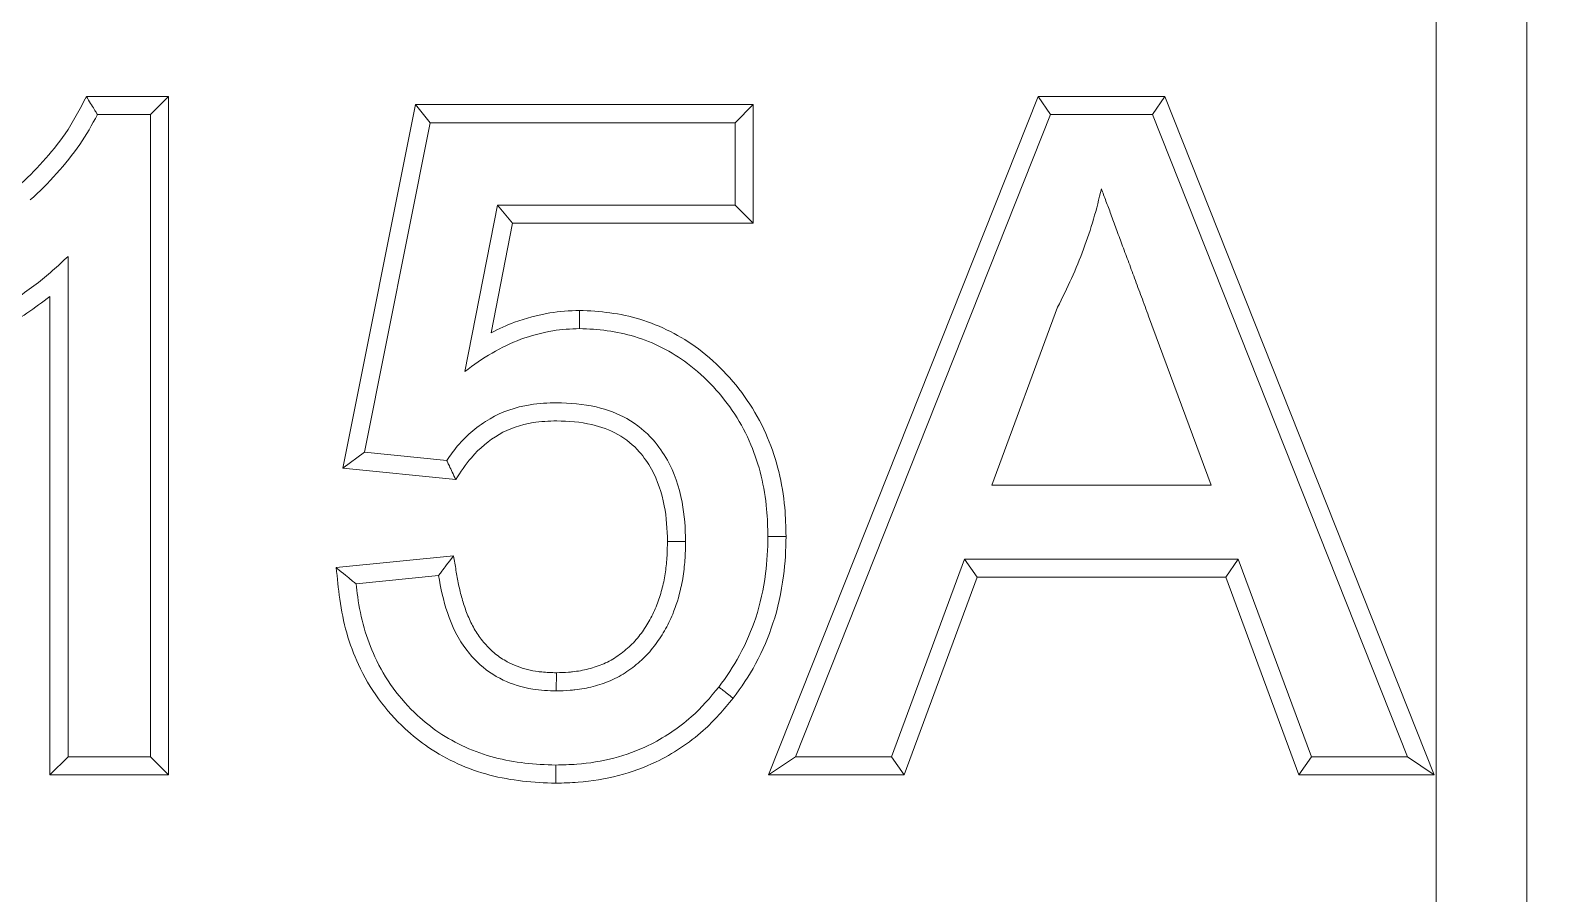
# Model space of a CAD drawing. Header units: inches. Extents: x -456 to 658, y -232 to 0.
# Drawn here: x -47.3164 to -47.1204, y -29.3337 to -29.2221 of the extents above; entities that cross this region are included whole.
import ezdxf

# ---------------------------------------------------------------- set-up
doc = ezdxf.new("R2010")
doc.units = ezdxf.units.IN
doc.header["$MEASUREMENT"] = 0

# ---------------------------------------------------------------- blocks, each defined once
blk = doc.blocks.new('A$C5CFD0E4D')
at = {"color": 0, "linetype": 'Continuous', "lineweight": 0}
for p, q in [((0.04875787656650754, 0.3915304359999991), (0.05780765199999749, 0.3915304359999991)), ((0.05580765199999727, 0.3895304359999989), (0.05780765199999749, 0.3915304359999991)), ((0.05780765199999749, 0.3915304359999991), (0.05780765199999749, 0.316749999999999)), ((0.1239399009999973, 0.316749999999999), (0.1536303699999975, 0.3915304359999991)), ((0.1536303699999975, 0.3915304359999991), (0.1676039169999974, 0.3915304359999991)), ((0.1549881709999972, 0.3895304359999989), (0.1536303699999975, 0.3915304359999991)), ((0.1676039169999974, 0.3915304359999991), (0.1662461169999974, 0.3895304359999989)), ((0.1676039169999974, 0.3915304359999991), (0.1972943869999972, 0.316749999999999)), ((0.04996599699999749, 0.3895304359999989), (0.04996844324699312, 0.3895304359999989)), ((0.04997222339694218, 0.3895304359999989), (0.04996844324699312, 0.3895304359999989)), ((0.05580765199999727, 0.3895304359999989), (0.04997222339694218, 0.3895304359999989)), ((0.05580765199999727, 0.3187499999999992), (0.05580765199999727, 0.3895304359999994)), ((0.07700740199999734, 0.3505547329999992), (0.08502105399999715, 0.3906229949999993)), ((0.08502105399999715, 0.3906229949999993), (0.1222359969999975, 0.3906229949999993)), ((0.08502105399999715, 0.3906229949999993), (0.08666066199999678, 0.3886229949999995)), ((0.1222359969999975, 0.3906229949999989), (0.1202359969999973, 0.3886229949999991)), ((0.1222359969999975, 0.3906229949999993), (0.1222359969999975, 0.3775485799999991)), ((0.1549881709843142, 0.3895304359604985), (0.126885841990835, 0.3187499999769217)), ((0.1662461170703398, 0.3895304359999989), (0.154988170943704, 0.3895304359999989)), ((0.1943484450110828, 0.3187499999720789), (0.1662461169999974, 0.3895304359999994)), ((0.08666066200232603, 0.3886229950116422), (0.0794011299907087, 0.3523253349535551)), ((0.1202359969999973, 0.3886229949999991), (0.08666066204598666, 0.3886229949999991)), ((0.1202359969999973, 0.3795485799999989), (0.1202359969999973, 0.3886229949999991)), ((0.09047474417123125, 0.3612153861472707), (0.09407616099999716, 0.3795485799999989)), ((0.09407616099999716, 0.3795485799999989), (0.1202359969999973, 0.3795485799999989)), ((0.09572149999999713, 0.3775485799999991), (0.09407616099999716, 0.3795485799999989)), ((0.1222359969999975, 0.3775485799999991), (0.1202359969999973, 0.3795485799999994)), ((0.09572149999999713, 0.3775485799999991), (0.09334731140807717, 0.3654626489338795)), ((0.1222359969999975, 0.3775485799999991), (0.09572149999999713, 0.3775485799999991)), ((0.04673323699999754, 0.3739054953488719), (0.04673323699999754, 0.3187499999999992)), ((0.04473323699999732, 0.316749999999999), (0.04473323699999732, 0.3694877646960513)), ((0.1557821819999972, 0.3682906339999992), (0.1485368289999971, 0.3486955689999993)), ((0.1726974589999974, 0.3486955689999993), (0.1658207529999971, 0.3672981199999996)), ((0.07700740199999734, 0.3505547329999992), (0.07940112999999727, 0.3523253349999989)), ((0.0794011300447659, 0.3523253349955224), (0.08846516159717899, 0.3514189323397092)), ((0.08846516159717899, 0.3514189323397092), (0.08847154969969218, 0.3514182935298096)), ((0.08847554499999744, 0.351417893999999), (0.08847154969969218, 0.3514182935298096)), ((0.08945411704870887, 0.3493100610951299), (0.07700740199999734, 0.3505547329999992)), ((0.1485368289227731, 0.3486955689999993), (0.1726974589999974, 0.3486955689999993)), ((0.1147913479999958, 0.3424852659999993), (0.1127910749999974, 0.3424823509999992)), ((0.07628428796260112, 0.3395953065962605), (0.0892165324389862, 0.3408885308438983)), ((0.1374773859910059, 0.3187499999756844), (0.1455309289999973, 0.3405285959999991)), ((0.1455309289999973, 0.3405285959999991), (0.1469237109999972, 0.3385285959999984)), ((0.1455309289999973, 0.3405285959999991), (0.1757033580637213, 0.3405285959999991)), ((0.1743105759999968, 0.3385285959999988), (0.1757033579999971, 0.3405285959999995)), ((0.175703358009824, 0.3405285959734248), (0.1837569019911753, 0.3187500000238552)), ((0.08755507866427958, 0.33871241046571), (0.07848908764052132, 0.3378058108637982)), ((0.08756162424808567, 0.338713065024451), (0.08755507866427958, 0.33871241046571)), ((0.08756162424808567, 0.338713065024451), (0.0875681039999967, 0.3387137129999989)), ((0.1469237109999972, 0.3385285959999993), (0.1388701679999973, 0.3167499999999994)), ((0.1743105759999972, 0.3385285959999993), (0.1469237109999972, 0.3385285959999993)), ((0.1823641189999972, 0.316749999999999), (0.1743105759999972, 0.3385285959999988)), ((0.1005416809999979, 0.326009532), (0.1005475589999971, 0.328010273999999)), ((0.04673323699999754, 0.3187499999999992), (0.04473323699999732, 0.316749999999999)), ((0.04673323699999754, 0.3187499999999992), (0.05580765199999727, 0.3187499999999992)), ((0.05580765199999682, 0.3187499999999992), (0.05780765199999749, 0.316749999999999)), ((0.1004849659999971, 0.3178425589999994), (0.1004869189999251, 0.3158421050739753)), ((0.1268858419999974, 0.3187499999999992), (0.1239399009999973, 0.316749999999999)), ((0.1268858419671095, 0.3187499999999992), (0.1374773859416911, 0.3187499999999992)), ((0.1374773859999978, 0.3187499999999992), (0.1388701679999973, 0.3167499999999994)), ((0.1823641189999972, 0.316749999999999), (0.1837569019999972, 0.3187499999999988)), ((0.1837569019427905, 0.3187499999999992), (0.194348445039787, 0.3187499999999992)), ((0.1972943869999968, 0.316749999999999), (0.194348444999997, 0.3187499999999992)), ((0.05780765199999749, 0.316749999999999), (0.04473323699999732, 0.316749999999999)), ((0.1388701679999973, 0.316749999999999), (0.1239399009999973, 0.316749999999999)), ((0.1972943869999972, 0.316749999999999), (0.1823641189999972, 0.316749999999999))]:
    blk.add_line(p, q, dxfattribs=at)
for centre, radius, start, end in [((-2.664535259100376e-15, 0.3749999999999991), 0.3749999999999999, 270, 90), ((-2.664535259100376e-15, 0.3749999999999991), 0.2899999999999999, 270, 90), ((0.1035504898087747, 0.3467833470162667), 0.01912303829539298, 53.1915394417144, 72.94847314588644), ((0.1018890319881152, 0.344665059193344), 0.02181262363846681, 22.8460283615843, 42.95303706048901), ((0.1018758410826734, 0.3446565280966558), 0.02382808989663937, 22.84569478372797, 42.95270889678076)]:
    blk.add_arc(centre, radius, start, end, dxfattribs=at)
for centre, major_axis, ratio, start_param, end_param in [((0.1047499771897451, 0.3554911797851172), (0.01756402050225917, -0.001310750386046905), 0.708472486192357, 1.907233146027115, 2.148116297542806), ((0.0963731787258566, 0.349919699311144), (-0.01354416241799337, -0.01517178044879511), 0.7031807703935192, 4.070214429813364, 4.221522487960739), ((0.1085452905336677, 0.3561030453984491), (0.01321415764270663, -0.00708679107946248), 0.7035169119239147, 1.358183523692383, 1.846850683634113), ((0.09729309395603858, 0.3504884451546308), (-0.01242555093591719, -0.01260675017779694), 0.7081453072513211, 4.131906741893642, 4.342546922545834), ((0.1053039340044197, 0.3541838344499002), (-0.01650361008883479, 0.002052954206312277), 0.705416705015715, 5.115409922061517, 5.350059114287227), ((0.1110323574126602, 0.3490907044675629), (0.009595118020238954, -0.01684422811616153), 0.7093445564672969, 1.893890567696108, 2.120539680251373), ((0.1102505855565385, 0.3479705173728389), (0.008419987902094585, -0.01630079483194631), 0.7073629193827928, 1.949267564140551, 2.171167573487445), ((0.09543763447914388, 0.3485614993871913), (-0.007138105351901248, -0.007439748535499059), 0.7052453619795288, 4.329256575894833, 4.788233318818326), ((0.09972541218616993, 0.3504488688227596), (0.01032325542017725, 0.0003249609882428844), 0.7047953684238214, 1.749891505959098, 2.227743862917998), ((0.01537566576918303, 0.2873049798279945), (0.09566644343126861, 0.0662573691095998), 0.25406986061618, 0.1213415745647716, 0.223519297102636), ((0.1041360988811926, 0.3508551635439137), (0.008606607439994226, -0.003136560306822755), 0.7047505928479892, 0.9025055481988894, 1.33436885454263), ((0.09609135594160545, 0.3477646184288332), (-0.00604729552392438, -0.006555245001273485), 0.7056680880385892, 4.30376091838015, 4.760465968382544), ((0.1003372256637309, 0.3492300386088449), (-0.009269516140876415, 0.0004509922580055301), 0.700079968684507, 5.003824581775454, 5.46245983163849), ((0.103027578138525, 0.3498664445716981), (-0.008000188800264565, 0.001979815159854076), 0.6956536809336146, 3.919737757530971, 4.326968303038035), ((0.1062766777647641, 0.348989817814934), (0.005944385586944284, -0.007541995331533028), 0.7063361413473297, 1.349038651085425, 1.636175363195224), ((0.1112462137543826, 0.34468279654569), (0.001245756023280325, -0.01769973695584363), 0.7070651824034541, 1.597256874766643, 2.018176998617594), ((0.1122746758180142, 0.3449576533293923), (0.001623634391803494, -0.01903088809623619), 0.7067585279146726, 1.576266218857003, 1.999231647073922), ((0.105451442739791, 0.3484122974299919), (0.005135107625430691, -0.00638375023283775), 0.7065104050237457, 1.335392301625999, 1.622123904279755), ((0.08712770607672438, 0.3185889166888698), (-0.02227520510679904, -0.03644934351277591), 0.4522554659713918, 2.682493525821491, 2.892346331477808), ((0.09631567940852337, 0.3573392379958089), (0.01830206194771988, -0.03348537985346914), 0.6164954282905825, 0.5272000793356194, 0.6982394020690896), ((0.1000938140458283, 0.3544446140612245), (0.01498195172053045, -0.03242146052578051), 0.6481817123225799, 0.6109910004393629, 0.7951764824585085), ((0.09006987780964826, 0.3388548941311122), (0.001222012912120565, -0.01917560660911941), 0.7079392079213491, 4.809970933770465, 5.211358463228864), ((0.09114578112328164, 0.3392190332932179), (0.0007327864597090283, -0.01791693516371255), 0.7080413160015289, 4.841905835197428, 5.239590116767133), ((-0.2444400317651056, 0.2764189543138129), (-0.3676553254925302, -0.06601791589758392), 0.2019147047491365, 2.983557480365851, 3.033924276206485), ((0.03320238809814313, 0.3205316669589728), (0.09175579688282627, 0.02302944171529236), 0.4103500907177159, 5.927063890988387, 6.031524686137239), ((0.0908228091598815, 0.3323910198131639), (0.008484228809470244, -0.01186849859470227), 0.7024319602971888, 4.446743357675627, 4.999382223242037), ((0.09001879271581492, 0.3318066869373686), (0.009326040167910126, -0.0130267957790198), 0.7024293298261642, 4.445778381746396, 4.998425172491161), ((0.1048533391253033, 0.3363902997219528), (0.01391907661361776, 0.005368400101407753), 0.639081128759645, 3.683914807246111, 3.968024501520441), ((0.0959168384619975, 0.3298648494651721), (-0.01482754491682062, 0.006210148075598728), 0.7107844421752988, 1.097440919356569, 1.292596538390505), ((0.1080932353194424, 0.3310740180351486), (-0.01169946055788534, -0.009807047341406432), 0.7064473117869589, 1.226461752061517, 1.60525222218242), ((0.09512037769694226, 0.3289826458897913), (0.01574472269519274, -0.007164528590430618), 0.7109101974315778, 4.277812275773297, 4.475639376892979), ((0.09584190360969469, 0.3287284584538313), (-0.01385224835556609, 0.004415883103348423), 0.7051919360503998, 1.17262280836871, 1.642978088838945), ((0.1086554094030769, 0.3302170020247055), (0.0128769432039958, 0.01057260702152833), 0.7062023843857225, 4.381577450709574, 4.761270638993717), ((0.09541131711201967, 0.3277975925667138), (0.01512746505501871, -0.005012805464400386), 0.7049511811080728, 4.329068465860349, 4.800696370336693), ((0.1020066295950679, 0.3294036885495841), (-0.01625186615709342, -0.001235882116336505), 0.7054590790313244, 1.565875253747173, 2.078181073488124), ((0.1023038128896343, 0.3283760095052348), (0.0175764720617453, 0.001644389415615368), 0.7051953453712505, 4.682807040846728, 5.198082845429445)]:
    blk.add_ellipse(centre, major_axis=major_axis, ratio=ratio, start_param=start_param, end_param=end_param, dxfattribs=at)
for points, knots in [([(0.1685206529917886, 0.6668863433474193), (0.1821481019637483, 0.6435428932751295), (0.1959248502829216, 0.6199293059166786), (0.2098084928163493, 0.5960663789234535), (0.2240875388821779, 0.571523840250237), (0.2384779966619752, 0.5467151977599043), (0.2529492847179924, 0.5216515213571138), (0.2674445634366536, 0.4965462941122096), (0.2819839006033287, 0.4712474831377316), (0.2962624191919496, 0.4463249887293399), (0.3100989394298801, 0.422173982018025), (0.3236796419551338, 0.3984023082621331), (0.3370412641103235, 0.37500008519517)], [0, 0, 0, 0, 0.2464900054640789, 0.2464900054640789, 0.2464900054640789, 0.5, 0.5, 0.5, 0.7539302662306208, 0.7539302662306208, 0.7539302662306208, 1, 1, 1, 1]), ([(0.1685206563297101, 0.66688633439923), (0.1961638410104833, 0.6195341280711437), (0.2244074390116095, 0.5710848329754596), (0.252949294380111, 0.5216515269304929), (0.2814911497486126, 0.4722182208855266), (0.3098908366999553, 0.4225524929485269), (0.3370412588578282, 0.3750000906850417)], [0, 0, 0, 0, 0.5, 0.5, 0.5, 1, 1, 1, 1]), ([(0.04997222339694218, 0.3895304359999994), (0.04997222363742981, 0.3895304359999994), (0.04996422386376054, 0.3895436293671137), (0.04993154741233319, 0.3895975019424776), (0.04990582384548548, 0.3896399054251116), (0.04980970267651585, 0.3897982773627757), (0.04972140600504593, 0.3899436657315762), (0.04950103089450675, 0.3903062977693135), (0.04936753269077609, 0.390525860583316), (0.04907809390914242, 0.3910022997857578), (0.04892188380909746, 0.3912596644818453), (0.04876325974816087, 0.3915216877586576), (0.04876061186533232, 0.3915260618544218), (0.04875796406771471, 0.3915304359999991)], [-0.003413046369837583, -0.003413046369837583, -0.003413046369837583, -0.003413046369837583, -0.003012994331272617, -0.003012994331272617, -0.002581627488203774, -0.002581627488203774, -0.001777076985001767, -0.001777076985001767, -0.0009035658153521383, -0.0009035658153521383, 0, 0, 1.533935578112852e-05, 1.533935578112852e-05, 1.533935578112852e-05, 1.533935578112852e-05]), ([(0.1606171439999975, 0.3813634629999991), (0.1603457529999974, 0.3802432479999993), (0.1598007959999972, 0.3779938419999991), (0.1586742189999972, 0.3747004169999992), (0.1573643409999974, 0.3714444929999989), (0.1563122359999971, 0.3693472369999991), (0.1557821819999972, 0.3682906339999992)], [0, 0, 0, 0, 0.247288569234484, 0.496558595921892, 0.746364794238257, 1, 1, 1, 1]), ([(0.1658207529999971, 0.3672981199999992), (0.1655571249999972, 0.3680168969999991), (0.1650416819999974, 0.3694222419999993), (0.1642730009999975, 0.371464089999999), (0.1635707459999973, 0.3734031119999992), (0.1628821279999975, 0.3752115069999991), (0.1622604999999973, 0.376915541999999), (0.1616875299999974, 0.3785037079999993), (0.1611208669999975, 0.3799649649999992), (0.1607808039999972, 0.3809090879999992), (0.1606171439999975, 0.3813634629999991)], [0, 0, 0, 0, 0.153148108592631, 0.299433468832907, 0.436426351456751, 0.565670572956358, 0.686508310287873, 0.799268516063003, 0.903394740801343, 1, 1, 1, 1]), ([(0.3370412438749253, 0.3749998806388786), (0.32363901813018, 0.3515265637397489), (0.310077426109189, 0.3277887554371661), (0.2963533463461081, 0.3038337047791764), (0.2822384074575144, 0.2791964189321283), (0.2679487211398386, 0.2543295961747312), (0.2534785849885997, 0.229265254785143), (0.2389844600907933, 0.2041593614621662), (0.2243447144577719, 0.1789185197797289), (0.2099004610443376, 0.1540917128640023), (0.1959033362809306, 0.1300334314194775), (0.1821068142090549, 0.1063863615872953), (0.1685206552287823, 0.08311365854277852)], [0, 0, 0, 0, 0.2464900062534172, 0.2464900062534172, 0.2464900062534172, 0.5, 0.5, 0.5, 0.7539302653272218, 0.7539302653272218, 0.7539302653272218, 1, 1, 1, 1]), ([(0.3370412381267989, 0.3749998730057533), (0.3098546879429467, 0.3273841950515397), (0.2820181660436698, 0.2786998739570605), (0.2534785949313583, 0.2292652490394622), (0.2249390238190467, 0.1798306241218639), (0.1961270848118635, 0.1304029092729446), (0.1685206566470723, 0.08311366614440185)], [0, 0, 0, 0, 0.5, 0.5, 0.5, 1, 1, 1, 1]), ([(0.04473323699999732, 0.3694841529999993), (0.04309048227889178, 0.3682102216800236), (0.04048722549354311, 0.3664785720718871), (0.0373580153474089, 0.3646219565362214), (0.03553321827391853, 0.3636240683738046), (0.03367368327692732, 0.362693553213286), (0.03176594667556865, 0.3618649912767071), (0.02984135999781357, 0.3610787651182767), (0.02888010407974706, 0.360682584231296), (0.02839930022559889, 0.3604848582051812)], [0, 0, 0, 0, 0.0001586016701763049, 0.0002379475314344182, 0.0002776131209153734, 0.0003172478210438381, 0.0003965499992599412, 0.0004362068379484091, 0.000475870679526214, 0.000475870679526214, 0.000475870679526214, 0.000475870679526214]), ([(0.1030963640555322, 0.3679373352333535), (0.1030963579632318, 0.3679329516251597), (0.1030963518775181, 0.3679285680293845), (0.1030959807269496, 0.3676605681278051), (0.1030956580645639, 0.3673998679469723), (0.1030951241019906, 0.366920207824359), (0.1030949144819897, 0.3667048551816805), (0.1030945901717137, 0.3663409258520409), (0.1030944776483556, 0.3661957372617199), (0.1030943630197583, 0.3660414855928198), (0.1030943342946049, 0.3660009323637201), (0.10309429802673, 0.3659492315565154), (0.1030942894171072, 0.3659366104667501), (0.1030942894175859, 0.3659366104667363)], [-0.003150077907038861, -0.003150077907038861, -0.003150077907038861, -0.003150077907038861, -0.003136927240133482, -0.003136927240133482, -0.002346070491020848, -0.002346070491020848, -0.001574320742676996, -0.001574320742676996, -0.0008026344475486247, -0.0008026344475486247, -0.0003890971055531458, -0.0003890971055531458, 0, 0, 0, 0]), ([(0.08846516054200615, 0.3514189307982951), (0.08846516090478129, 0.3514189307724673), (0.08847165393829926, 0.3514049839607569), (0.08849819312773999, 0.3513480427622655), (0.08851908071659187, 0.3513032484703005), (0.08859719275106759, 0.3511360422561114), (0.08866901511798275, 0.3509826514386978), (0.08884853522607417, 0.3506005201042841), (0.0889572600537929, 0.3503697138846817), (0.08919281670766388, 0.3498688835757697), (0.08932311706893703, 0.3495953914311261), (0.08944967765510636, 0.3493191975551535), (0.08945087504728777, 0.3493169197938211), (0.08945406610977624, 0.3493100659468253)], [-0.00339789695169516, -0.00339789695169516, -0.00339789695169516, -0.00339789695169516, -0.002997688839864134, -0.002997688839864134, -0.002566599600711776, -0.002566599600711776, -0.001763973511406973, -0.001763973511406973, -0.0008964754671694534, -0.0008964754671694534, 0, 0, 1.496938907106313e-05, 1.496938907106313e-05, 1.496938907106313e-05, 1.496938907106313e-05]), ([(0.1258661880139988, 0.3430302411762285), (0.1258618046247739, 0.3430302325090202), (0.1258574212471122, 0.3430302238479217), (0.1255893970172099, 0.3430296944831572), (0.125328674412045, 0.3430291983511928), (0.1248490144008758, 0.3430283160489593), (0.1246336810316691, 0.3430279354232599), (0.1242697926118952, 0.3430273082196904), (0.124124625646381, 0.3430270670271263), (0.1239704109372428, 0.3430268135658192), (0.1239298708817995, 0.3430267477101712), (0.1238781866769396, 0.343026663942342), (0.1238655696408455, 0.3430266436238676), (0.1238655696404658, 0.3430266436148197)], [-1.315019338097314e-05, -1.315019338097314e-05, -1.315019338097314e-05, -1.315019338097314e-05, 0, 0, 0.00079094142469154, 0.00079094142469154, 0.001562676308634337, 0.001562676308634337, 0.002334352483606745, 0.002334352483606745, 0.002747835592386568, 0.002747835592386568, 0.003136885336515685, 0.003136885336515685, 0.003136885336515685, 0.003136885336515685]), ([(0.1147913479999971, 0.3424852659999993), (0.1147861496342073, 0.3421418304480635), (0.1147764341604787, 0.3414576657730315), (0.1147096120188245, 0.340092050988813), (0.1145496699797168, 0.3387336050616514), (0.1141616720027296, 0.3367257254193188), (0.113555960990579, 0.3347578552966328), (0.1124997006417607, 0.3326095419707698), (0.1115496329089862, 0.3311820910482988), (0.1104539353074445, 0.3298693167545332), (0.109446950720566, 0.3289331492766445), (0.1083411778740717, 0.3281279357207638), (0.107468333572216, 0.3275910492173577), (0.1065464420564979, 0.3271449505619), (0.1055886789475258, 0.3267798253938823), (0.1046055492127662, 0.3264904320069735), (0.1036061554415331, 0.3262632112055837), (0.1027603897026914, 0.326143374235603), (0.1017388954900267, 0.3260491568512074), (0.1010546830959176, 0.3260220709597479), (0.1005416809999975, 0.3260095319999992)], [0, 0, 0, 0, 2.632689682648621e-05, 5.244005731275217e-05, 0.0001047794468749625, 0.0001309681206758496, 0.0002091781619910475, 0.0002616164677613453, 0.0003140220179961539, 0.0003401445843214417, 0.0003925924586634881, 0.0004188287608678741, 0.0004449263666051397, 0.0004710222444674006, 0.0004972071782760727, 0.0005234034338725566, 0.0005495159662567767, 0.0005756953814025827, 0.0005888061128082317, 0.000628138789864287, 0.000628138789864287, 0.000628138789864287, 0.000628138789864287]), ([(0.1005475589999971, 0.328010273999999), (0.1009945741001967, 0.3280212301436043), (0.1015907832016882, 0.3280439183373534), (0.1024810252027319, 0.3281241465064024), (0.1032183684414592, 0.3282270362958624), (0.1040897955701583, 0.3284241053166235), (0.1049473751190746, 0.3286748406864515), (0.1057820449518294, 0.3289937421774662), (0.106583190855575, 0.3293886090108269), (0.1073386165968886, 0.3298663909154014), (0.1080557868812475, 0.3304030434965766), (0.1087262707275793, 0.330998642880544), (0.1093429747528734, 0.3316478798319888), (0.1100873130405371, 0.3325803505414315), (0.1108913386014572, 0.333840985202662), (0.1116504213593661, 0.3354627494252385), (0.1122025792570893, 0.3371642267527242), (0.1125625055049588, 0.3389140906227426), (0.1127589618536549, 0.3406932629161159), (0.1127820353756714, 0.3418858042162412), (0.1127910749999974, 0.3424823509999992)], [0, 0, 0, 0, 3.404398411406429e-05, 4.539149242098482e-05, 6.804896551351001e-05, 9.066278475630957e-05, 0.0001133537022315344, 0.0001360235823987438, 0.0001586061699983537, 0.0001812335717667459, 0.0002039769557466601, 0.0002267360015809112, 0.0002494309336130914, 0.0002720644770463755, 0.0003174928738906864, 0.0003628949367800566, 0.0004080381229919562, 0.0004533621198492887, 0.0004986885617367397, 0.00054411222383658, 0.00054411222383658, 0.00054411222383658, 0.00054411222383658]), ([(0.07848448534264385, 0.3378053505742837), (0.07848448542912045, 0.3378053504686389), (0.07846897922319984, 0.3378178960881613), (0.07840612521586188, 0.3378687847533399), (0.07835634945284742, 0.3379090981616502), (0.0781842903102361, 0.3380486036653814), (0.07803154522417932, 0.3381725985735127), (0.07761866367699133, 0.3385084889733303), (0.07736250014722224, 0.3387172817423307), (0.07675527682240935, 0.3392121643339316), (0.07646112603174737, 0.339451760232512), (0.07629510365257186, 0.3395862900349336), (0.07628746969529798, 0.3395925174768131), (0.07628422811269342, 0.3395951491393214)], [-0.001973150234601319, -0.001973150234601319, -0.001973150234601319, -0.001973150234601319, -0.001758966463918121, -0.001758966463918121, -0.001522197174361526, -0.001522197174361526, -0.001110686684747402, -0.001110686684747402, -0.0006278983786176628, -0.0006278983786176628, 0, 0, 1.316641058093111e-05, 1.316641058093111e-05, 1.316641058093111e-05, 1.316641058093111e-05]), ([(0.08755507875187263, 0.3387124099579069), (0.08755507945103114, 0.3387124100236112), (0.08756683436797585, 0.3387277880064019), (0.08761457611283463, 0.3387902282157302), (0.08765233433919395, 0.3388396044373572), (0.08778358084131055, 0.3390111718098199), (0.08790015333541845, 0.3391634769570913), (0.0882116803852857, 0.3395705338062149), (0.08840338973552608, 0.3398210824139807), (0.08889937734414977, 0.340470830439608), (0.0891434390508552, 0.3407926013002824), (0.08920936653373612, 0.3408790292770951), (0.08921291053605795, 0.3408837960524989), (0.08921650097697764, 0.3408885276096156)], [0, 0, 0, 0, 0.00041185399858634, 0.00041185399858634, 0.0008648016204621426, 0.0008648016204621426, 0.001650277154074932, 0.001650277154074932, 0.002552990555324544, 0.002552990555324544, 0.003909709333481358, 0.003909709333481358, 0.003988125546938584, 0.003988125546938584, 0.003988125546938584, 0.003988125546938584]), ([(0.08921656399999733, 0.340888533999999), (0.08930900892161864, 0.3403624789945079), (0.08948290938412784, 0.3393085953393791), (0.0897650830995338, 0.3377317500706112), (0.09012487875524, 0.3361705599057578), (0.09063792769403678, 0.3346538546915938), (0.09117453956392163, 0.3334327577742697), (0.09170013203794491, 0.3325074817812501), (0.09214976669367347, 0.331846386703782), (0.09265717934458317, 0.3312247826229586), (0.09319952798994136, 0.3306317031116306), (0.0937970787980631, 0.3300946170038572), (0.09444525886303623, 0.3296237586941539), (0.09524663533561473, 0.329144932632655), (0.09621734311255548, 0.3286965685468024), (0.09736689676890675, 0.3283483251393435), (0.09828464336353315, 0.328169928605949), (0.09934526283784262, 0.3280484939672954), (0.1000135618081988, 0.3280265010589343), (0.1005475589999971, 0.328010273999999)], [0, 0, 0, 0, 4.074287462346324e-05, 8.147571182633563e-05, 0.0001221933303145499, 0.0001628126865430673, 0.0002034450826925632, 0.0002237126527026325, 0.0002439121085150108, 0.0002643510706920979, 0.0002848737973998896, 0.0003051621523078492, 0.0003255221629015008, 0.0003458872189824468, 0.0003763013069162849, 0.0004068133383730878, 0.0004372973786176022, 0.0004474747084902745, 0.0004882273210785039, 0.0004882273210785039, 0.0004882273210785039, 0.0004882273210785039]), ([(0.09470222499999714, 0.3272010379999992), (0.09364818699999722, 0.3277058059999991), (0.09265159499999731, 0.3283768809999992), (0.09182173599999732, 0.3291997559999991), (0.09142189699999737, 0.329596229999999), (0.0910506129999975, 0.3300224839999992), (0.09070306099999748, 0.3304655079999992)], [0.000152710303708695, 0.000152710303708695, 0.000152710303708695, 0.000152710303708695, 0.000242348771054777, 0.000242348771054777, 0.000242348771054777, 0.000284973923110313, 0.000284973923110313, 0.000284973923110313, 0.000284973923110313]), ([(0.1184495339352405, 0.3264352561561474), (0.1184495339329197, 0.3264352561534776), (0.1184594919238315, 0.3264275114141832), (0.1185002837731339, 0.3263957860288387), (0.1185322800373818, 0.3263709013402103), (0.1186539965112505, 0.3262762384423916), (0.118768574664796, 0.3261871277732933), (0.11905579320924, 0.3259637534176858), (0.1192257582790512, 0.3258315704557355), (0.1196043763393919, 0.3255371207723279), (0.1198101842946286, 0.3253770666607907), (0.1200217576763696, 0.325212530108586), (0.1200252176502801, 0.3252098393499274), (0.1200286776350423, 0.3252071485861103)], [0, 0, 0, 0, 0.0003890311970468697, 0.0003890311970468697, 0.0008024915924348297, 0.0008024915924348297, 0.00157413609701028, 0.00157413609701028, 0.002345824719933509, 0.002345824719933509, 0.003136750516261167, 0.003136750516261167, 0.003149899747591636, 0.003149899747591636, 0.003149899747591636, 0.003149899747591636])]:
    blk.add_open_spline(points, degree=3, knots=knots, dxfattribs=at)
for points in [[(0.04640198099999715, 0.387394829999999), (0.0473101919999972, 0.388695660999999), (0.04801964399999736, 0.3901261039999993), (0.0487577889999975, 0.3915304359999991)], [(0.04996599699999749, 0.3895304359999989), (0.04937616899999719, 0.3884082789999992), (0.04876756999999721, 0.3872893629999989), (0.04804184799999733, 0.3862499119999989)], [(0.04122200199999737, 0.3815850659999991), (0.04312813899999712, 0.3833452839999989), (0.0449167029999975, 0.3852674659999993), (0.04640198099999715, 0.387394829999999)], [(0.04804184799999733, 0.3862499119999989), (0.04647442399999724, 0.384004889999999), (0.04459041599999747, 0.381973300999999), (0.04257885599999733, 0.3801157309999992)], [(0.04323267499999739, 0.3708531919999993), (0.04446365499999727, 0.371792001999999), (0.04561850499999753, 0.3728311619999993), (0.04673323699999754, 0.3739054279999992)], [(0.03899162699999748, 0.3679503429999991), (0.04044352999999745, 0.368859604999999), (0.04187049599999737, 0.3698143229999991), (0.04323267499999739, 0.3708531919999993)], [(0.09982820999999742, 0.3676698899999993), (0.1009063729999973, 0.367853172999999), (0.1020047989999973, 0.3679135849999993), (0.1030972638594521, 0.3679375112119261)], [(0.1030981669999975, 0.367937530999999), (0.1053344529999971, 0.3678789189999989), (0.1076004809999973, 0.3676306499999993), (0.1097405309999973, 0.366979038999999)], [(0.1030938599999973, 0.3659369569999993), (0.1021140359999975, 0.3659154979999992), (0.1011295919999973, 0.3658624269999993), (0.1001633939999973, 0.3656981769999992)], [(0.1091579689999973, 0.3650657639999992), (0.1072043979999973, 0.3656605949999991), (0.1051352819999973, 0.365883452999999), (0.1030940060314807, 0.3659369531723455)], [(0.09346075599999715, 0.3632495239999991), (0.09241844199999738, 0.3626461989999989), (0.09143802699999748, 0.3619382809999991), (0.09047475199999733, 0.3612154259999989)], [(0.09766106699999755, 0.3575503889999991), (0.09862598599999739, 0.3577043779999993), (0.0996075109999972, 0.357741252999999), (0.1005842179999972, 0.357769983999999)], [(0.1005842179999972, 0.357769983999999), (0.1020408899999974, 0.357729487999999), (0.1035136609999974, 0.357641378999999), (0.1049307819999972, 0.3573018159999992)], [(0.1005858349999973, 0.355769164999999), (0.09971395899999713, 0.355743471999999), (0.09883761099999733, 0.3557128429999992), (0.09797625499999718, 0.3555753809999991)], [(0.1044647439999973, 0.3553568719999993), (0.1032002839999975, 0.355659854999999), (0.1018855839999975, 0.3557329709999992), (0.1005858349999973, 0.355769164999999)], [(0.1073114709999974, 0.3542792229999989), (0.1064297429999974, 0.354781239999999), (0.1054514389999972, 0.355120444999999), (0.1044647439999973, 0.3553568719999993)], [(0.08847554499999744, 0.351417893999999), (0.08885170199999726, 0.351965601999999), (0.08923132999999739, 0.352514027999999), (0.08966500399999733, 0.3530174209999992)], [(0.09118024999999719, 0.351712035999999), (0.09053672799999735, 0.350965057999999), (0.09001233999999725, 0.3501227919999992), (0.08945416799999739, 0.3493100559999993)], [(0.1124381769999974, 0.3464173529999992), (0.1121659549999974, 0.3478147749999989), (0.1117293979999974, 0.3492085029999989), (0.1110349299999975, 0.350451324999999)], [(0.1127910749999974, 0.3424823509999992), (0.1127672819999974, 0.3437990669999991), (0.1126899849999972, 0.3451247199999989), (0.1124381769999974, 0.3464173529999992)], [(0.1144012749999974, 0.3467997699999992), (0.1146773869999973, 0.3453823799999993), (0.1147652829999974, 0.3439290649999993), (0.1147913479999971, 0.3424852659999993)], [(0.1238657408312518, 0.3430249222793895), (0.1238399689999974, 0.3440273619999989), (0.1238128829999972, 0.345031941999999), (0.1237237409999974, 0.3460316089999993)], [(0.1257158359999972, 0.3462092499999989), (0.1258100889999971, 0.3451522769999991), (0.1258390159999974, 0.3440901229999991), (0.1258662769536572, 0.3430297745531474)], [(0.1236057479999975, 0.3389438589999991), (0.1237869119999973, 0.3402945899999992), (0.1238378829999971, 0.3416615189999992), (0.1238657629999973, 0.343024059999999)], [(0.1258662889999971, 0.3430293059999991), (0.1258365559999972, 0.341576208999999), (0.1257812019999975, 0.3401184959999992), (0.1255879979999972, 0.3386779929999992)], [(0.07667835299999748, 0.3361256739999989), (0.0765242429999975, 0.3372794059999991), (0.07641189899999734, 0.3384383429999991), (0.07628437012900191, 0.3395952402563345)], [(0.07849368899999742, 0.3378062709999989), (0.07854575699999744, 0.337333925999999), (0.07859782899999734, 0.3368614959999991), (0.0786607459999975, 0.3363904729999989)], [(0.08854021499999742, 0.3346371369999992), (0.08808420599999733, 0.3359575729999991), (0.08780988999999728, 0.3373378359999992), (0.08756810399999715, 0.3387137129999993)], [(0.09070306099999748, 0.3304655079999992), (0.08973627599999734, 0.3316978649999993), (0.08905150999999734, 0.3331566119999989), (0.08854021499999742, 0.3346371369999992)], [(0.1184495370350165, 0.3264349822737427), (0.1192810679999972, 0.3275508529999991), (0.1200759889999974, 0.3287035619999989), (0.1207315729999974, 0.329931210999999)], [(0.1224957789999972, 0.3289890969999991), (0.1217867069999974, 0.3276612879999989), (0.1209280079999973, 0.3264138289999989), (0.1200286630910465, 0.3252069546334924)], [(0.1005416809999975, 0.3260095319999992), (0.09967444799999736, 0.3260358279999993), (0.09880255499999713, 0.3260688679999992), (0.0979465509999975, 0.326210437999999)], [(0.1154203209999971, 0.323151714999999), (0.1165378249999973, 0.3241357929999991), (0.1175113429999972, 0.3252785479999991), (0.1184494719999973, 0.3264348949999993)], [(0.1200285649999975, 0.3252068229999989), (0.1190116679999975, 0.3239533849999989), (0.1179534209999975, 0.3227174419999992), (0.1167420869999973, 0.3216507369999992)], [(0.0937349789999975, 0.3186669319999993), (0.09592689399999754, 0.3180894359999993), (0.09821872099999718, 0.3178886519999993), (0.1004849659999971, 0.3178425589999989)], [(0.1004849659999971, 0.3178425589999989), (0.1012565399999974, 0.3178597589999992), (0.1020287589999973, 0.3178769419999989), (0.1027985069999975, 0.317932718999999)], [(0.1004869189999975, 0.3158421049999993), (0.0980487829999972, 0.315891694999999), (0.09558360399999755, 0.3161116319999993), (0.09322543499999725, 0.3167329289999992)], [(0.1029430509999973, 0.3159379489999989), (0.1021258599999975, 0.3158787339999991), (0.1013060489999975, 0.315860365999999), (0.1004869189999975, 0.3158421049999993)]]:
    blk.add_open_spline(points, degree=3, dxfattribs=at)
blk = doc.blocks.new('ironridge flashfoot front view')
at = {"color": 0, "linetype": 'Continuous', "lineweight": 0}
for p, q in [((7331.196438964645, 2676.62375978796), (7331.196438964645, 2678.132179339518)), ((7331.196438964645, 2678.132179339322), (7331.196438964645, 2676.62375978796)), ((7331.208166166805, 2676.62375978796), (7331.208166166805, 2678.11815401292)), ((7331.208166166805, 2678.118154012958), (7331.208166166805, 2676.62375978796))]:
    blk.add_line(p, q, dxfattribs=at)
at = {"xscale": 1.172720215922131, "yscale": 1.172720215922131, "zscale": 1.172720215922131}
blk.add_blockref('A$C5CFD0E4D', (7330.964826722002, 2676.58917485753), dxfattribs=at)

msp = doc.modelspace()

# ---------------------------------------------------------------- block references
msp.add_blockref('ironridge flashfoot front view', (-7378.33111239999, -2706.278985313157))

doc.saveas('drawing.dxf')
